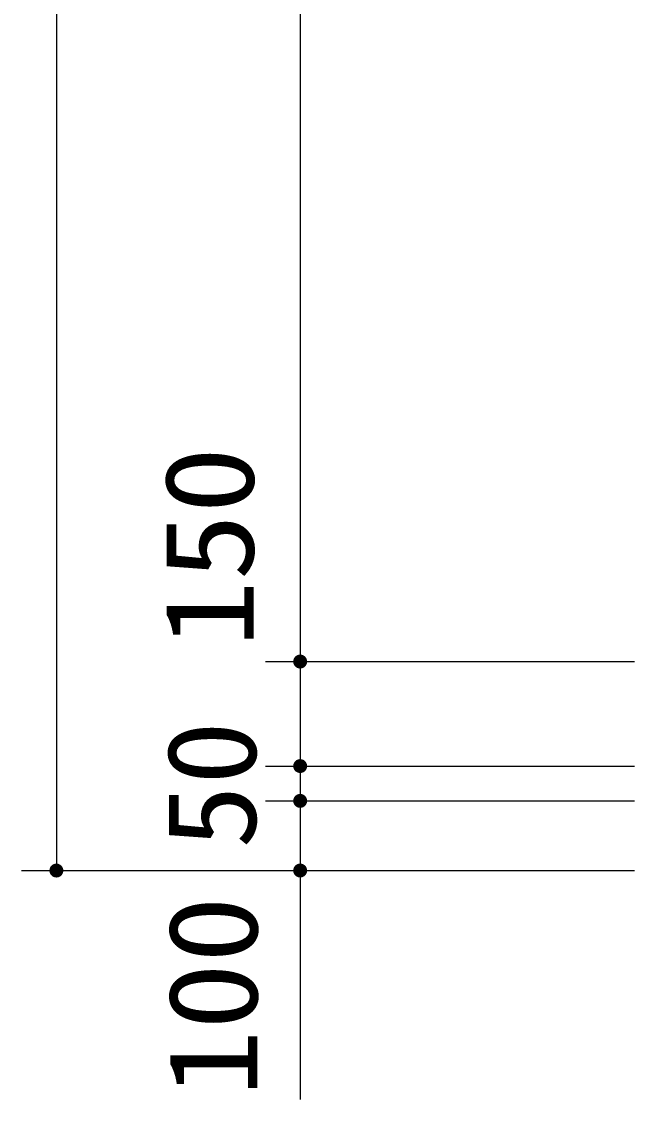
# Model space of a CAD drawing. Units: millimetres, scale not verified. Extents: x -14850 to 14850, y -10500 to 10500.
# Drawn here: x -11656 to -10776, y -5727 to -4179 of the extents above; entities that cross this region are included whole.
import ezdxf
from ezdxf.enums import TextEntityAlignment as Align

# ---------------------------------------------------------------- set-up
doc = ezdxf.new("R2010")
doc.units = ezdxf.units.MM
doc.header["$LTSCALE"] = 50
doc.layers.add('0-0_製作', color=5, linetype='Continuous', lineweight=25)
doc.styles.add('ＭＳ ゴシック', font='')
doc.styles.get('ＭＳ ゴシック').set_extended_font_data('MS Gothic')

msp = doc.modelspace()

# ---------------------------------------------------------------- linework, layer by layer
at = {"layer": '0-0_製作', "color": 2}
for p, q in [((-11606.18, -2517.99), (-11606.18, -5397.99)), ((-11256.18, -2687.99), (-11256.18, -5097.99)), ((-11306.18, -5097.99), (-10776.29, -5097.99)), ((-11256.18, -5097.99), (-11256.18, -5247.99)), ((-11306.18, -5247.99), (-10776.29, -5247.99)), ((-11256.18, -5247.99), (-11256.18, -5297.99)), ((-11306.18, -5297.99), (-10776.29, -5297.99)), ((-11256.18, -5297.99), (-11256.18, -5397.99)), ((-11656.18, -5397.99), (-11256.18, -5397.99)), ((-11306.18, -5397.99), (-10776.29, -5397.99)), ((-11256.18, -5397.99), (-11256.18, -5726.59))]:
    msp.add_line(p, q, dxfattribs=at)
at = {"layer": '0-0_製作'}
for points in [[(-11263.03, -5090.7), (-11256.18, -5097.99), (-11263.88, -5091.61)], [(-11262.06, -5089.9), (-11256.18, -5097.99), (-11263.03, -5090.7)], [(-11261, -5089.22), (-11256.18, -5097.99), (-11262.06, -5089.9)], [(-11259.86, -5088.69), (-11256.18, -5097.99), (-11261, -5089.22)], [(-11259.86, -5088.69), (-11256.18, -5087.99), (-11256.18, -5097.99)], [(-11258.67, -5088.3), (-11256.18, -5087.99), (-11259.86, -5088.69)], [(-11257.43, -5088.07), (-11256.18, -5087.99), (-11258.67, -5088.3)], [(-11256.18, -5087.99), (-11246.18, -5097.99), (-11256.18, -5097.99)], [(-11255.55, -5088.01), (-11246.18, -5097.99), (-11256.18, -5087.99)], [(-11254.31, -5088.16), (-11246.18, -5097.99), (-11255.55, -5088.01)], [(-11253.09, -5088.48), (-11246.18, -5097.99), (-11254.31, -5088.16)], [(-11251.92, -5088.94), (-11246.18, -5097.99), (-11253.09, -5088.48)], [(-11250.82, -5089.54), (-11246.18, -5097.99), (-11251.92, -5088.94)], [(-11249.81, -5090.28), (-11246.18, -5097.99), (-11250.82, -5089.54)], [(-11248.89, -5091.14), (-11246.18, -5097.99), (-11249.81, -5090.28)], [(-11266.16, -5097.36), (-11256.18, -5097.99), (-11266.18, -5097.99)], [(-11266.18, -5097.99), (-11263.47, -5104.83), (-11266.1, -5099.24)], [(-11266.18, -5097.99), (-11262.55, -5105.69), (-11263.47, -5104.83)], [(-11256.18, -5097.99), (-11262.55, -5105.69), (-11266.18, -5097.99)], [(-11266, -5096.11), (-11256.18, -5097.99), (-11266.16, -5097.36)], [(-11266.1, -5099.24), (-11264.27, -5103.86), (-11265.87, -5100.47)], [(-11266.1, -5099.24), (-11263.47, -5104.83), (-11264.27, -5103.86)], [(-11265.69, -5094.9), (-11256.18, -5097.99), (-11266, -5096.11)], [(-11265.87, -5100.47), (-11264.94, -5102.8), (-11265.48, -5101.67)], [(-11265.87, -5100.47), (-11264.27, -5103.86), (-11264.94, -5102.8)], [(-11265.23, -5093.73), (-11256.18, -5097.99), (-11265.69, -5094.9)], [(-11264.62, -5092.63), (-11256.18, -5097.99), (-11265.23, -5093.73)], [(-11263.88, -5091.61), (-11256.18, -5097.99), (-11264.62, -5092.63)], [(-11256.18, -5097.99), (-11261.54, -5106.43), (-11262.55, -5105.69)], [(-11256.18, -5097.99), (-11260.44, -5107.04), (-11261.54, -5106.43)], [(-11256.18, -5097.99), (-11259.27, -5107.5), (-11260.44, -5107.04)], [(-11256.18, -5097.99), (-11258.05, -5107.81), (-11259.27, -5107.5)], [(-11256.18, -5097.99), (-11256.81, -5107.97), (-11258.05, -5107.81)], [(-11256.18, -5097.99), (-11256.18, -5107.99), (-11256.81, -5107.97)], [(-11256.18, -5097.99), (-11254.93, -5107.91), (-11256.18, -5107.99)], [(-11256.18, -5097.99), (-11253.69, -5107.67), (-11254.93, -5107.91)], [(-11256.18, -5097.99), (-11252.5, -5107.28), (-11253.69, -5107.67)], [(-11256.18, -5097.99), (-11251.36, -5106.75), (-11252.5, -5107.28)], [(-11246.18, -5097.99), (-11251.36, -5106.75), (-11256.18, -5097.99)], [(-11246.18, -5097.99), (-11250.3, -5106.08), (-11251.36, -5106.75)], [(-11246.18, -5097.99), (-11249.33, -5105.28), (-11250.3, -5106.08)], [(-11246.18, -5097.99), (-11248.47, -5104.36), (-11249.33, -5105.28)], [(-11248.89, -5091.14), (-11246.26, -5096.73), (-11246.18, -5097.99)], [(-11248.09, -5092.11), (-11246.26, -5096.73), (-11248.89, -5091.14)], [(-11246.18, -5097.99), (-11247.74, -5103.35), (-11248.47, -5104.36)], [(-11248.09, -5092.11), (-11246.49, -5095.5), (-11246.26, -5096.73)], [(-11247.42, -5093.17), (-11246.49, -5095.5), (-11248.09, -5092.11)], [(-11246.18, -5097.99), (-11247.13, -5102.24), (-11247.74, -5103.35)], [(-11247.42, -5093.17), (-11246.88, -5094.31), (-11246.49, -5095.5)], [(-11246.18, -5097.99), (-11246.67, -5101.08), (-11247.13, -5102.24)], [(-11246.18, -5097.99), (-11246.36, -5099.86), (-11246.67, -5101.08)], [(-11246.18, -5097.99), (-11246.2, -5098.61), (-11246.36, -5099.86)], [(-11265.69, -5244.9), (-11256.18, -5247.99), (-11266, -5246.11)], [(-11265.23, -5243.73), (-11256.18, -5247.99), (-11265.69, -5244.9)], [(-11264.62, -5242.63), (-11256.18, -5247.99), (-11265.23, -5243.73)], [(-11263.88, -5241.61), (-11256.18, -5247.99), (-11264.62, -5242.63)], [(-11263.03, -5240.7), (-11256.18, -5247.99), (-11263.88, -5241.61)], [(-11262.06, -5239.9), (-11256.18, -5247.99), (-11263.03, -5240.7)], [(-11261, -5239.22), (-11256.18, -5247.99), (-11262.06, -5239.9)], [(-11259.86, -5238.69), (-11256.18, -5247.99), (-11261, -5239.22)], [(-11259.86, -5238.69), (-11256.18, -5237.99), (-11256.18, -5247.99)], [(-11258.67, -5238.3), (-11256.18, -5237.99), (-11259.86, -5238.69)], [(-11257.43, -5238.07), (-11256.18, -5237.99), (-11258.67, -5238.3)], [(-11256.18, -5237.99), (-11246.18, -5247.99), (-11256.18, -5247.99)], [(-11255.55, -5238.01), (-11246.18, -5247.99), (-11256.18, -5237.99)], [(-11254.31, -5238.16), (-11246.18, -5247.99), (-11255.55, -5238.01)], [(-11253.09, -5238.48), (-11246.18, -5247.99), (-11254.31, -5238.16)], [(-11251.92, -5238.94), (-11246.18, -5247.99), (-11253.09, -5238.48)], [(-11250.82, -5239.54), (-11246.18, -5247.99), (-11251.92, -5238.94)], [(-11249.81, -5240.28), (-11246.18, -5247.99), (-11250.82, -5239.54)], [(-11248.89, -5241.14), (-11246.18, -5247.99), (-11249.81, -5240.28)], [(-11248.89, -5241.14), (-11246.26, -5246.73), (-11246.18, -5247.99)], [(-11248.09, -5242.11), (-11246.26, -5246.73), (-11248.89, -5241.14)], [(-11248.09, -5242.11), (-11246.49, -5245.5), (-11246.26, -5246.73)], [(-11247.42, -5243.17), (-11246.49, -5245.5), (-11248.09, -5242.11)], [(-11247.42, -5243.17), (-11246.88, -5244.31), (-11246.49, -5245.5)], [(-11266.16, -5247.36), (-11256.18, -5247.99), (-11266.18, -5247.99)], [(-11266.18, -5247.99), (-11263.47, -5254.83), (-11266.1, -5249.24)], [(-11266.18, -5247.99), (-11262.55, -5255.69), (-11263.47, -5254.83)], [(-11256.18, -5247.99), (-11262.55, -5255.69), (-11266.18, -5247.99)], [(-11266, -5246.11), (-11256.18, -5247.99), (-11266.16, -5247.36)], [(-11266.1, -5249.24), (-11264.27, -5253.86), (-11265.87, -5250.47)], [(-11266.1, -5249.24), (-11263.47, -5254.83), (-11264.27, -5253.86)], [(-11265.87, -5250.47), (-11264.94, -5252.8), (-11265.48, -5251.67)], [(-11265.87, -5250.47), (-11264.27, -5253.86), (-11264.94, -5252.8)], [(-11256.18, -5247.99), (-11261.54, -5256.43), (-11262.55, -5255.69)], [(-11256.18, -5247.99), (-11260.44, -5257.04), (-11261.54, -5256.43)], [(-11256.18, -5247.99), (-11259.27, -5257.5), (-11260.44, -5257.04)], [(-11256.18, -5247.99), (-11258.05, -5257.81), (-11259.27, -5257.5)], [(-11256.18, -5247.99), (-11256.81, -5257.97), (-11258.05, -5257.81)], [(-11256.18, -5247.99), (-11256.18, -5257.99), (-11256.81, -5257.97)], [(-11256.18, -5247.99), (-11254.93, -5257.91), (-11256.18, -5257.99)], [(-11256.18, -5247.99), (-11253.69, -5257.67), (-11254.93, -5257.91)], [(-11256.18, -5247.99), (-11252.5, -5257.28), (-11253.69, -5257.67)], [(-11256.18, -5247.99), (-11251.36, -5256.75), (-11252.5, -5257.28)], [(-11246.18, -5247.99), (-11251.36, -5256.75), (-11256.18, -5247.99)], [(-11246.18, -5247.99), (-11250.3, -5256.08), (-11251.36, -5256.75)], [(-11246.18, -5247.99), (-11249.33, -5255.28), (-11250.3, -5256.08)], [(-11246.18, -5247.99), (-11248.47, -5254.36), (-11249.33, -5255.28)], [(-11246.18, -5247.99), (-11247.74, -5253.35), (-11248.47, -5254.36)], [(-11246.18, -5247.99), (-11247.13, -5252.24), (-11247.74, -5253.35)], [(-11246.18, -5247.99), (-11246.67, -5251.08), (-11247.13, -5252.24)], [(-11246.18, -5247.99), (-11246.36, -5249.86), (-11246.67, -5251.08)], [(-11246.18, -5247.99), (-11246.2, -5248.61), (-11246.36, -5249.86)], [(-11263.88, -5291.61), (-11256.18, -5297.99), (-11264.62, -5292.63)], [(-11263.03, -5290.7), (-11256.18, -5297.99), (-11263.88, -5291.61)], [(-11262.06, -5289.9), (-11256.18, -5297.99), (-11263.03, -5290.7)], [(-11261, -5289.22), (-11256.18, -5297.99), (-11262.06, -5289.9)], [(-11259.86, -5288.69), (-11256.18, -5297.99), (-11261, -5289.22)], [(-11259.86, -5288.69), (-11256.18, -5287.99), (-11256.18, -5297.99)], [(-11258.67, -5288.3), (-11256.18, -5287.99), (-11259.86, -5288.69)], [(-11257.43, -5288.07), (-11256.18, -5287.99), (-11258.67, -5288.3)], [(-11256.18, -5287.99), (-11246.18, -5297.99), (-11256.18, -5297.99)], [(-11255.55, -5288.01), (-11246.18, -5297.99), (-11256.18, -5287.99)], [(-11254.31, -5288.16), (-11246.18, -5297.99), (-11255.55, -5288.01)], [(-11253.09, -5288.48), (-11246.18, -5297.99), (-11254.31, -5288.16)], [(-11251.92, -5288.94), (-11246.18, -5297.99), (-11253.09, -5288.48)], [(-11250.82, -5289.54), (-11246.18, -5297.99), (-11251.92, -5288.94)], [(-11249.81, -5290.28), (-11246.18, -5297.99), (-11250.82, -5289.54)], [(-11249.81, -5290.28), (-11246.26, -5296.73), (-11246.18, -5297.99)], [(-11248.89, -5291.14), (-11246.26, -5296.73), (-11249.81, -5290.28)], [(-11248.89, -5291.14), (-11246.49, -5295.5), (-11246.26, -5296.73)], [(-11248.09, -5292.11), (-11246.49, -5295.5), (-11248.89, -5291.14)], [(-11248.09, -5292.11), (-11246.88, -5294.31), (-11246.49, -5295.5)], [(-11247.42, -5293.17), (-11246.88, -5294.31), (-11248.09, -5292.11)], [(-11266.16, -5297.36), (-11256.18, -5297.99), (-11266.18, -5297.99)], [(-11266.18, -5297.99), (-11262.55, -5305.69), (-11266.1, -5299.24)], [(-11266.18, -5297.99), (-11261.54, -5306.43), (-11262.55, -5305.69)], [(-11256.18, -5297.99), (-11261.54, -5306.43), (-11266.18, -5297.99)], [(-11266, -5296.11), (-11256.18, -5297.99), (-11266.16, -5297.36)], [(-11266.1, -5299.24), (-11263.47, -5304.83), (-11265.87, -5300.47)], [(-11266.1, -5299.24), (-11262.55, -5305.69), (-11263.47, -5304.83)], [(-11265.69, -5294.9), (-11256.18, -5297.99), (-11266, -5296.11)], [(-11265.87, -5300.47), (-11264.27, -5303.86), (-11265.48, -5301.67)], [(-11265.87, -5300.47), (-11263.47, -5304.83), (-11264.27, -5303.86)], [(-11265.23, -5293.73), (-11256.18, -5297.99), (-11265.69, -5294.9)], [(-11265.48, -5301.67), (-11264.27, -5303.86), (-11264.94, -5302.8)], [(-11264.62, -5292.63), (-11256.18, -5297.99), (-11265.23, -5293.73)], [(-11256.18, -5297.99), (-11260.44, -5307.04), (-11261.54, -5306.43)], [(-11256.18, -5297.99), (-11259.27, -5307.5), (-11260.44, -5307.04)], [(-11256.18, -5297.99), (-11258.05, -5307.81), (-11259.27, -5307.5)], [(-11256.18, -5297.99), (-11256.81, -5307.97), (-11258.05, -5307.81)], [(-11256.18, -5297.99), (-11256.18, -5307.99), (-11256.81, -5307.97)], [(-11256.18, -5297.99), (-11254.93, -5307.91), (-11256.18, -5307.99)], [(-11256.18, -5297.99), (-11253.69, -5307.67), (-11254.93, -5307.91)], [(-11256.18, -5297.99), (-11252.5, -5307.28), (-11253.69, -5307.67)], [(-11256.18, -5297.99), (-11251.36, -5306.75), (-11252.5, -5307.28)], [(-11246.18, -5297.99), (-11251.36, -5306.75), (-11256.18, -5297.99)], [(-11246.18, -5297.99), (-11250.3, -5306.08), (-11251.36, -5306.75)], [(-11246.18, -5297.99), (-11249.33, -5305.28), (-11250.3, -5306.08)], [(-11246.18, -5297.99), (-11248.47, -5304.36), (-11249.33, -5305.28)], [(-11246.18, -5297.99), (-11247.74, -5303.35), (-11248.47, -5304.36)], [(-11246.18, -5297.99), (-11247.13, -5302.24), (-11247.74, -5303.35)], [(-11246.18, -5297.99), (-11246.67, -5301.08), (-11247.13, -5302.24)], [(-11246.18, -5297.99), (-11246.36, -5299.86), (-11246.67, -5301.08)], [(-11246.18, -5297.99), (-11246.2, -5298.62), (-11246.36, -5299.86)], [(-11616.16, -5397.36), (-11606.18, -5397.99), (-11616.18, -5397.99)], [(-11616.18, -5397.99), (-11613.47, -5404.83), (-11616.1, -5399.24)], [(-11616.18, -5397.99), (-11612.55, -5405.69), (-11613.47, -5404.83)], [(-11606.18, -5397.99), (-11612.55, -5405.69), (-11616.18, -5397.99)], [(-11616, -5396.11), (-11606.18, -5397.99), (-11616.16, -5397.36)], [(-11616.1, -5399.24), (-11614.27, -5403.86), (-11615.87, -5400.47)], [(-11616.1, -5399.24), (-11613.47, -5404.83), (-11614.27, -5403.86)], [(-11615.69, -5394.9), (-11606.18, -5397.99), (-11616, -5396.11)], [(-11615.87, -5400.47), (-11614.94, -5402.8), (-11615.48, -5401.67)], [(-11615.87, -5400.47), (-11614.27, -5403.86), (-11614.94, -5402.8)], [(-11615.23, -5393.73), (-11606.18, -5397.99), (-11615.69, -5394.9)], [(-11614.62, -5392.63), (-11606.18, -5397.99), (-11615.23, -5393.73)], [(-11613.88, -5391.61), (-11606.18, -5397.99), (-11614.62, -5392.63)], [(-11613.03, -5390.7), (-11606.18, -5397.99), (-11613.88, -5391.61)], [(-11612.06, -5389.9), (-11606.18, -5397.99), (-11613.03, -5390.7)], [(-11606.18, -5397.99), (-11611.54, -5406.43), (-11612.55, -5405.69)], [(-11611, -5389.22), (-11606.18, -5397.99), (-11612.06, -5389.9)], [(-11606.18, -5397.99), (-11610.44, -5407.04), (-11611.54, -5406.43)], [(-11609.86, -5388.69), (-11606.18, -5397.99), (-11611, -5389.22)], [(-11606.18, -5397.99), (-11609.27, -5407.5), (-11610.44, -5407.04)], [(-11609.86, -5388.69), (-11606.18, -5387.99), (-11606.18, -5397.99)], [(-11608.67, -5388.3), (-11606.18, -5387.99), (-11609.86, -5388.69)], [(-11606.18, -5397.99), (-11608.05, -5407.81), (-11609.27, -5407.5)], [(-11607.43, -5388.07), (-11606.18, -5387.99), (-11608.67, -5388.3)], [(-11606.18, -5397.99), (-11606.81, -5407.97), (-11608.05, -5407.81)], [(-11606.18, -5397.99), (-11606.18, -5407.99), (-11606.81, -5407.97)], [(-11606.18, -5387.99), (-11596.18, -5397.99), (-11606.18, -5397.99)], [(-11605.55, -5388.01), (-11596.18, -5397.99), (-11606.18, -5387.99)], [(-11606.18, -5397.99), (-11604.93, -5407.91), (-11606.18, -5407.99)], [(-11606.18, -5397.99), (-11603.69, -5407.67), (-11604.93, -5407.91)], [(-11606.18, -5397.99), (-11602.5, -5407.28), (-11603.69, -5407.67)], [(-11606.18, -5397.99), (-11601.36, -5406.75), (-11602.5, -5407.28)], [(-11596.18, -5397.99), (-11601.36, -5406.75), (-11606.18, -5397.99)], [(-11604.31, -5388.16), (-11596.18, -5397.99), (-11605.55, -5388.01)], [(-11603.09, -5388.48), (-11596.18, -5397.99), (-11604.31, -5388.16)], [(-11601.92, -5388.94), (-11596.18, -5397.99), (-11603.09, -5388.48)], [(-11600.82, -5389.54), (-11596.18, -5397.99), (-11601.92, -5388.94)], [(-11596.18, -5397.99), (-11600.3, -5406.08), (-11601.36, -5406.75)], [(-11599.81, -5390.28), (-11596.18, -5397.99), (-11600.82, -5389.54)], [(-11596.18, -5397.99), (-11599.33, -5405.28), (-11600.3, -5406.08)], [(-11598.89, -5391.14), (-11596.18, -5397.99), (-11599.81, -5390.28)], [(-11596.18, -5397.99), (-11598.47, -5404.36), (-11599.33, -5405.28)], [(-11598.89, -5391.14), (-11596.26, -5396.73), (-11596.18, -5397.99)], [(-11598.09, -5392.11), (-11596.26, -5396.73), (-11598.89, -5391.14)], [(-11596.18, -5397.99), (-11597.74, -5403.35), (-11598.47, -5404.36)], [(-11598.09, -5392.11), (-11596.49, -5395.5), (-11596.26, -5396.73)], [(-11597.42, -5393.17), (-11596.49, -5395.5), (-11598.09, -5392.11)], [(-11596.18, -5397.99), (-11597.13, -5402.24), (-11597.74, -5403.35)], [(-11597.42, -5393.17), (-11596.88, -5394.31), (-11596.49, -5395.5)], [(-11596.18, -5397.99), (-11596.67, -5401.08), (-11597.13, -5402.24)], [(-11596.18, -5397.99), (-11596.36, -5399.86), (-11596.67, -5401.08)], [(-11596.18, -5397.99), (-11596.2, -5398.61), (-11596.36, -5399.86)], [(-11266.16, -5397.36), (-11256.18, -5397.99), (-11266.18, -5397.99)], [(-11266.18, -5397.99), (-11262.55, -5405.69), (-11266.1, -5399.24)], [(-11266.18, -5397.99), (-11261.54, -5406.43), (-11262.55, -5405.69)], [(-11256.18, -5397.99), (-11261.54, -5406.43), (-11266.18, -5397.99)], [(-11266, -5396.11), (-11256.18, -5397.99), (-11266.16, -5397.36)], [(-11266.1, -5399.24), (-11263.47, -5404.83), (-11265.87, -5400.47)], [(-11266.1, -5399.24), (-11262.55, -5405.69), (-11263.47, -5404.83)], [(-11265.69, -5394.9), (-11256.18, -5397.99), (-11266, -5396.11)], [(-11265.87, -5400.47), (-11264.27, -5403.86), (-11265.48, -5401.67)], [(-11265.87, -5400.47), (-11263.47, -5404.83), (-11264.27, -5403.86)], [(-11265.23, -5393.73), (-11256.18, -5397.99), (-11265.69, -5394.9)], [(-11264.62, -5392.63), (-11256.18, -5397.99), (-11265.23, -5393.73)], [(-11263.88, -5391.61), (-11256.18, -5397.99), (-11264.62, -5392.63)], [(-11263.03, -5390.7), (-11256.18, -5397.99), (-11263.88, -5391.61)], [(-11262.06, -5389.9), (-11256.18, -5397.99), (-11263.03, -5390.7)], [(-11261, -5389.22), (-11256.18, -5397.99), (-11262.06, -5389.9)], [(-11256.18, -5397.99), (-11260.44, -5407.04), (-11261.54, -5406.43)], [(-11259.86, -5388.69), (-11256.18, -5397.99), (-11261, -5389.22)], [(-11256.18, -5397.99), (-11259.27, -5407.5), (-11260.44, -5407.04)], [(-11259.86, -5388.69), (-11256.18, -5387.99), (-11256.18, -5397.99)], [(-11258.67, -5388.3), (-11256.18, -5387.99), (-11259.86, -5388.69)], [(-11256.18, -5397.99), (-11258.05, -5407.81), (-11259.27, -5407.5)], [(-11257.43, -5388.07), (-11256.18, -5387.99), (-11258.67, -5388.3)], [(-11256.18, -5397.99), (-11256.81, -5407.97), (-11258.05, -5407.81)], [(-11256.18, -5397.99), (-11256.18, -5407.99), (-11256.81, -5407.97)], [(-11256.18, -5387.99), (-11246.18, -5397.99), (-11256.18, -5397.99)], [(-11255.55, -5388.01), (-11246.18, -5397.99), (-11256.18, -5387.99)], [(-11256.18, -5397.99), (-11254.93, -5407.91), (-11256.18, -5407.99)], [(-11256.18, -5397.99), (-11253.69, -5407.67), (-11254.93, -5407.91)], [(-11256.18, -5397.99), (-11252.5, -5407.28), (-11253.69, -5407.67)], [(-11256.18, -5397.99), (-11251.36, -5406.75), (-11252.5, -5407.28)], [(-11246.18, -5397.99), (-11251.36, -5406.75), (-11256.18, -5397.99)], [(-11254.31, -5388.16), (-11246.18, -5397.99), (-11255.55, -5388.01)], [(-11253.09, -5388.48), (-11246.18, -5397.99), (-11254.31, -5388.16)], [(-11251.92, -5388.94), (-11246.18, -5397.99), (-11253.09, -5388.48)], [(-11250.82, -5389.54), (-11246.18, -5397.99), (-11251.92, -5388.94)], [(-11246.18, -5397.99), (-11250.3, -5406.08), (-11251.36, -5406.75)], [(-11249.81, -5390.28), (-11246.18, -5397.99), (-11250.82, -5389.54)], [(-11246.18, -5397.99), (-11249.33, -5405.28), (-11250.3, -5406.08)], [(-11249.81, -5390.28), (-11246.26, -5396.73), (-11246.18, -5397.99)], [(-11248.89, -5391.14), (-11246.26, -5396.73), (-11249.81, -5390.28)], [(-11246.18, -5397.99), (-11248.47, -5404.36), (-11249.33, -5405.28)], [(-11248.89, -5391.14), (-11246.49, -5395.5), (-11246.26, -5396.73)], [(-11248.09, -5392.11), (-11246.49, -5395.5), (-11248.89, -5391.14)], [(-11246.18, -5397.99), (-11247.74, -5403.35), (-11248.47, -5404.36)], [(-11248.09, -5392.11), (-11246.88, -5394.31), (-11246.49, -5395.5)], [(-11247.42, -5393.17), (-11246.88, -5394.31), (-11248.09, -5392.11)], [(-11246.18, -5397.99), (-11247.13, -5402.24), (-11247.74, -5403.35)], [(-11246.18, -5397.99), (-11246.67, -5401.08), (-11247.13, -5402.24)], [(-11246.18, -5397.99), (-11246.36, -5399.86), (-11246.67, -5401.08)], [(-11246.18, -5397.99), (-11246.2, -5398.61), (-11246.36, -5399.86)], [(-11265.48, -5401.67), (-11264.27, -5403.86), (-11264.94, -5402.8)]]:
    msp.add_solid(points, dxfattribs=at)

# ---------------------------------------------------------------- texts
at = {"layer": '0-0_製作', "color": 4, "style": 'ＭＳ ゴシック'}
for s, width, p in [('150', 1.1, (-11284.46, -5077.76)), ('50', 1.05, (-11281.18, -5366.74)), ('100', 1.1, (-11279.19, -5722.88))]:
    msp.add_text(s, height=128.4, rotation=90, dxfattribs=dict(at, width=width)).set_placement(p, align=Align.BOTTOM_LEFT)

doc.saveas('drawing.dxf')
